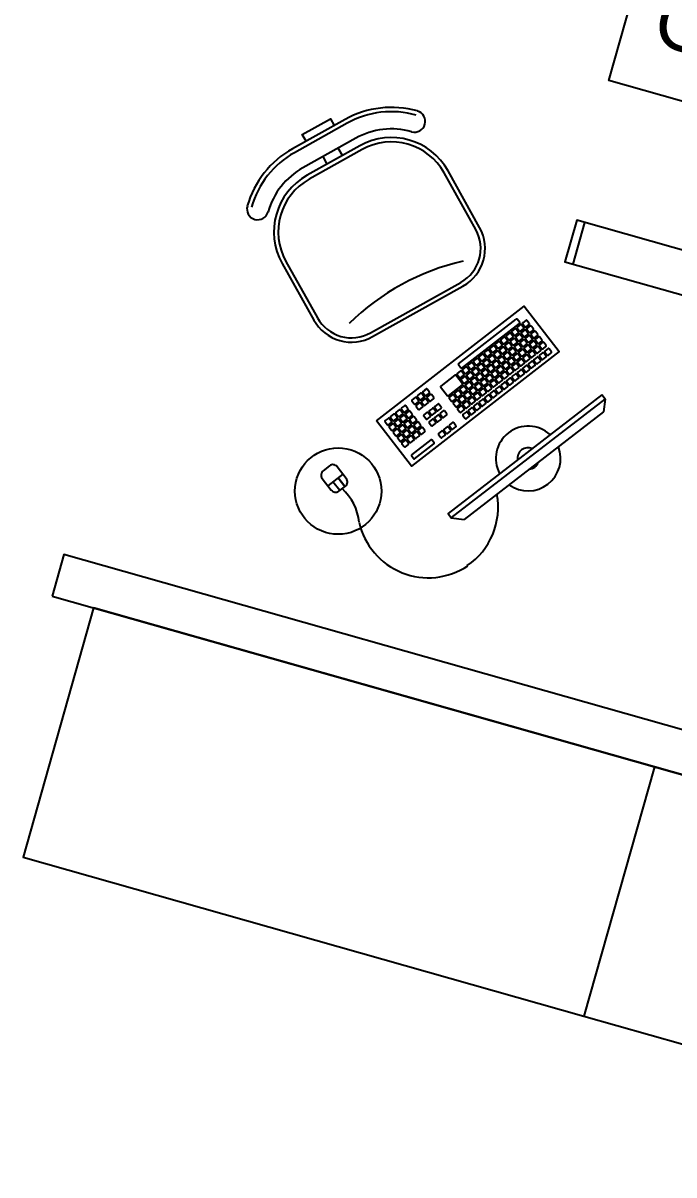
# Model space of a CAD drawing. Extents: x -1.7 to 87, y -33.6 to 19.
# Drawn here: x 37.339 to 38.847, y 11.528 to 14.195 of the extents above; entities that cross this region are included whole.
import ezdxf

# ---------------------------------------------------------------- set-up
doc = ezdxf.new("R2010")
doc.units = 0
doc.layers.add('AR-MOB', color=2, linetype='Continuous')

# ---------------------------------------------------------------- blocks, each defined once
blk = doc.blocks.new('CADEIRA-S')
at = {"color": 2}
for p, q in [((0.0718, 0.2686), (-0.0682, 0.2686)), ((0.0718, 0.2186), (-0.0682, 0.2186)), ((0.0718, 0.1986), (-0.0682, 0.1986)), ((-0.2182, 0.0486), (-0.2182, -0.1014)), ((0.2218, -0.1014), (0.2218, 0.0486)), ((-0.1182, -0.2014), (0.1218, -0.2014))]:
    blk.add_line(p, q, dxfattribs=at)
at = {"color": 1}
for p, q in [((0.0718, 0.2586), (-0.0682, 0.2586)), ((-0.0148, 0.1986), (-0.0149, 0.2186)), ((0.0252, 0.1986), (0.0251, 0.2186)), ((0.0718, 0.1886), (-0.0682, 0.1886)), ((-0.2082, 0.0486), (-0.2082, -0.1014)), ((0.2118, -0.1014), (0.2118, 0.0486)), ((-0.1182, -0.1914), (0.1218, -0.1914))]:
    blk.add_line(p, q, dxfattribs=at)
at = {"color": 2}
blk.add_lwpolyline([(-0.032, 0.2686), (-0.032, 0.2867), (0.0426, 0.2867), (0.0426, 0.2686)], dxfattribs=at)
for centre, radius, start, end in [((-0.0682, 0.0486), 0.22, 90, 135), ((0.0718, 0.0486), 0.22, 45, 90), ((-0.0682, 0.0486), 0.17, 90, 135), ((0.0718, 0.0486), 0.17, 45, 90), ((-0.2061, 0.1864), 0.025, 135, 315), ((-0.0682, 0.0486), 0.15, 90, 180), ((0.0718, 0.0486), 0.15, 0, 90), ((0.2097, 0.1864), 0.025, 225, 45), ((-0.1182, -0.1014), 0.1, 180, 270), ((0.1218, -0.1014), 0.1, 270, 0)]:
    blk.add_arc(centre, radius, start, end, dxfattribs=at)
at = {"color": 1}
for centre, radius, start, end in [((-0.0682, 0.0486), 0.21, 90, 135), ((0.0718, 0.0486), 0.21, 45, 90), ((-0.0682, 0.0486), 0.14, 90, 180), ((0.0718, 0.0486), 0.14, 0, 90), ((-0.1182, -0.1014), 0.09, 180, 270), ((0.1218, -0.1014), 0.09, 270, 0), ((-0.0052, -0.6823), 0.5534, 73.6911, 105.2491)]:
    blk.add_arc(centre, radius, start, end, dxfattribs=at)
blk = doc.blocks.new('CPU')
at = {"color": 1}
blk.add_line((1.1721, 1.0512), (1.1721, 0.9512), dxfattribs=at)
blk.add_lwpolyline([(0.7821, 0.9512), (1.1921, 0.9512), (1.1921, 1.0512), (0.7821, 1.0512)], close=True, dxfattribs=at)
blk = doc.blocks.new('estacao de trabalho 290 x 150')
at = {"color": 252}
for p, q in [((-0.691, 0.7737), (-0.5904, 0.9098)), ((-0.5808, 0.9046), (-0.5882, 0.9101)), ((-0.681, 0.7663), (-0.5804, 0.9024)), ((-0.5718, 0.898), (-0.5753, 0.9006)), ((-0.6832, 0.7659), (-0.6907, 0.7714)), ((-0.6743, 0.7593), (-0.6777, 0.7619)), ((-0.6921, 0.7463), (-0.7165, 0.7132)), ((-0.6934, 0.6962), (-0.669, 0.7293)), ((-0.6693, 0.7315), (-0.6898, 0.7467)), ((-0.7501, 0.6937), (-0.7475, 0.6972)), ((-0.7162, 0.711), (-0.6957, 0.6958)), ((-0.7401, 0.6863), (-0.7375, 0.6898)), ((-0.7044, 0.5873), (-0.7381, 0.5416)), ((-0.6955, 0.5827), (-0.7022, 0.5876)), ((-0.7289, 0.5348), (-0.6952, 0.5804)), ((-0.7378, 0.5394), (-0.7311, 0.5345))]:
    blk.add_line(p, q, dxfattribs=at)
at = {"color": 2}
for p, q in [((-0.3423, 0.788), (-0.3379, 0.7583)), ((-0.3379, 0.7583), (-0.5801, 0.4305)), ((-0.8789, 0.4551), (-0.905, 0.4198)), ((-0.8758, 0.4167), (-0.8962, 0.4318)), ((-0.8666, 0.4291), (-0.887, 0.4442)), ((-0.887, 0.4442), (-0.8666, 0.4291)), ((-0.6097, 0.426), (-0.5801, 0.4305))]:
    blk.add_line(p, q, dxfattribs=at)
for points in [[(-0.8381, 0.5953), (-0.5809, 0.9435), (-0.4743, 0.8647), (-0.7315, 0.5165)], [(-1.45, 0), (1.45, 0), (1.45, 0.1), (-1.45, 0.1)]]:
    blk.add_lwpolyline(points, close=True, dxfattribs=at)
at = {"color": 252}
for points in [[(-0.5588, 0.9083), (-0.5658, 0.9134, 0.414214), (-0.5684, 0.913), (-0.5736, 0.9061, 0.414214), (-0.5732, 0.9034), (-0.5662, 0.8983, 0.414214), (-0.5636, 0.8987), (-0.5584, 0.9057, 0.414214)], [(-0.5778, 0.8826), (-0.5848, 0.8877, 0.414214), (-0.5874, 0.8873), (-0.5926, 0.8804, 0.414214), (-0.5922, 0.8777), (-0.5852, 0.8726, 0.414214), (-0.5826, 0.873), (-0.5774, 0.8799, 0.414214)], [(-0.5683, 0.8954), (-0.5753, 0.9006, 0.414214), (-0.5779, 0.9002), (-0.5831, 0.8932, 0.414214), (-0.5827, 0.8906), (-0.5757, 0.8854, 0.414214), (-0.5731, 0.8858), (-0.5679, 0.8928, 0.414214)], [(-0.5555, 0.8859), (-0.5624, 0.8911, 0.414214), (-0.5651, 0.8907), (-0.5702, 0.8837, 0.414214), (-0.5698, 0.8811), (-0.5629, 0.8759, 0.414214), (-0.5602, 0.8763), (-0.5551, 0.8833, 0.414214)], [(-0.546, 0.8988), (-0.5529, 0.9039, 0.414214), (-0.5556, 0.9035), (-0.5607, 0.8966, 0.414214), (-0.5603, 0.8939), (-0.5533, 0.8888, 0.414214), (-0.5507, 0.8892), (-0.5456, 0.8962, 0.414214)], [(-0.5426, 0.8764), (-0.5495, 0.8816, 0.414214), (-0.5522, 0.8812), (-0.5573, 0.8742, 0.414214), (-0.5569, 0.8716), (-0.55, 0.8664, 0.414214), (-0.5473, 0.8668), (-0.5422, 0.8738, 0.414214)], [(-0.5331, 0.8893), (-0.54, 0.8944, 0.414214), (-0.5427, 0.894), (-0.5478, 0.8871, 0.414214), (-0.5474, 0.8844), (-0.5405, 0.8793, 0.414214), (-0.5378, 0.8797), (-0.5327, 0.8866, 0.414214)], [(-0.5202, 0.8798), (-0.5272, 0.8849, 0.414214), (-0.5298, 0.8845), (-0.535, 0.8776, 0.414214), (-0.5346, 0.8749), (-0.5276, 0.8698, 0.414214), (-0.525, 0.8702), (-0.5198, 0.8771, 0.414214)], [(-0.5969, 0.8568), (-0.6038, 0.862, 0.414214), (-0.6065, 0.8616), (-0.6116, 0.8546, 0.414214), (-0.6112, 0.852), (-0.6042, 0.8468, 0.414214), (-0.6016, 0.8472), (-0.5965, 0.8542, 0.414214)], [(-0.5873, 0.8697), (-0.5943, 0.8748, 0.414214), (-0.5969, 0.8744), (-0.6021, 0.8675, 0.414214), (-0.6017, 0.8648), (-0.5947, 0.8597, 0.414214), (-0.5921, 0.8601), (-0.5869, 0.8671, 0.414214)], [(-0.5745, 0.8602), (-0.5814, 0.8653, 0.414214), (-0.5841, 0.8649), (-0.5892, 0.858, 0.414214), (-0.5888, 0.8553), (-0.5819, 0.8502, 0.414214), (-0.5792, 0.8506), (-0.5741, 0.8575, 0.414214)], [(-0.565, 0.8731), (-0.5719, 0.8782, 0.414214), (-0.5746, 0.8778), (-0.5797, 0.8708, 0.414214), (-0.5793, 0.8682), (-0.5724, 0.8631, 0.414214), (-0.5697, 0.8635), (-0.5646, 0.8704, 0.414214)], [(-0.5616, 0.8507), (-0.5686, 0.8558, 0.414214), (-0.5712, 0.8554), (-0.5763, 0.8485, 0.414214), (-0.5759, 0.8458), (-0.569, 0.8407, 0.414214), (-0.5663, 0.8411), (-0.5612, 0.848, 0.414214)], [(-0.5521, 0.8636), (-0.5591, 0.8687, 0.414214), (-0.5617, 0.8683), (-0.5668, 0.8613, 0.414214), (-0.5664, 0.8587), (-0.5595, 0.8536, 0.414214), (-0.5568, 0.8539), (-0.5517, 0.8609, 0.414214)], [(-0.5392, 0.854), (-0.5462, 0.8592, 0.414214), (-0.5488, 0.8588), (-0.554, 0.8518, 0.414214), (-0.5536, 0.8492), (-0.5466, 0.844, 0.414214), (-0.544, 0.8444), (-0.5388, 0.8514, 0.414214)], [(-0.5297, 0.8669), (-0.5367, 0.8721, 0.414214), (-0.5393, 0.8717), (-0.5445, 0.8647, 0.414214), (-0.5441, 0.8621), (-0.5371, 0.8569, 0.414214), (-0.5345, 0.8573), (-0.5293, 0.8643, 0.414214)], [(-0.5169, 0.8574), (-0.5238, 0.8625, 0.414214), (-0.5265, 0.8621), (-0.5316, 0.8552, 0.414214), (-0.5312, 0.8525), (-0.5242, 0.8474, 0.414214), (-0.5216, 0.8478), (-0.5165, 0.8548, 0.414214)], [(-0.5073, 0.8703), (-0.5143, 0.8754, 0.414214), (-0.5169, 0.875), (-0.5221, 0.8681, 0.414214), (-0.5217, 0.8654), (-0.5147, 0.8603, 0.414214), (-0.5121, 0.8607), (-0.507, 0.8676, 0.414214)], [(-0.4915, 0.8595), (-0.4985, 0.8646, 0.414214), (-0.5011, 0.8642), (-0.5063, 0.8573, 0.414214), (-0.5059, 0.8546), (-0.4989, 0.8495, 0.414214), (-0.4963, 0.8499), (-0.4911, 0.8569, 0.414214)], [(-0.6159, 0.8311), (-0.6228, 0.8362, 0.414214), (-0.6255, 0.8358), (-0.6306, 0.8289, 0.414214), (-0.6302, 0.8262), (-0.6233, 0.8211, 0.414214), (-0.6206, 0.8215), (-0.6155, 0.8284, 0.414214)], [(-0.6064, 0.844), (-0.6133, 0.8491, 0.414214), (-0.616, 0.8487), (-0.6211, 0.8417, 0.414214), (-0.6207, 0.8391), (-0.6137, 0.834, 0.414214), (-0.6111, 0.8344), (-0.606, 0.8413, 0.414214)], [(-0.603, 0.8216), (-0.61, 0.8267, 0.414214), (-0.6126, 0.8263), (-0.6177, 0.8194, 0.414214), (-0.6173, 0.8167), (-0.6104, 0.8116, 0.414214), (-0.6077, 0.812), (-0.6026, 0.8189, 0.414214)], [(-0.5935, 0.8345), (-0.6004, 0.8396, 0.414214), (-0.6031, 0.8392), (-0.6082, 0.8322, 0.414214), (-0.6078, 0.8296), (-0.6009, 0.8245, 0.414214), (-0.5982, 0.8249), (-0.5931, 0.8318, 0.414214)], [(-0.584, 0.8473), (-0.5909, 0.8525, 0.414214), (-0.5936, 0.8521), (-0.5987, 0.8451, 0.414214), (-0.5983, 0.8425), (-0.5914, 0.8373, 0.414214), (-0.5887, 0.8377), (-0.5836, 0.8447, 0.414214)], [(-0.5806, 0.8249), (-0.5876, 0.8301, 0.414214), (-0.5902, 0.8297), (-0.5954, 0.8227, 0.414214), (-0.595, 0.8201), (-0.588, 0.8149, 0.414214), (-0.5854, 0.8153), (-0.5802, 0.8223, 0.414214)], [(-0.5711, 0.8378), (-0.5781, 0.843, 0.414214), (-0.5807, 0.8426), (-0.5859, 0.8356, 0.414214), (-0.5855, 0.833), (-0.5785, 0.8278, 0.414214), (-0.5759, 0.8282), (-0.5707, 0.8352, 0.414214)], [(-0.5582, 0.8283), (-0.5652, 0.8334, 0.414214), (-0.5678, 0.833), (-0.573, 0.8261, 0.414214), (-0.5726, 0.8234), (-0.5656, 0.8183, 0.414214), (-0.563, 0.8187), (-0.5578, 0.8257, 0.414214)], [(-0.5487, 0.8412), (-0.5557, 0.8463, 0.414214), (-0.5583, 0.8459), (-0.5635, 0.839, 0.414214), (-0.5631, 0.8363), (-0.5561, 0.8312, 0.414214), (-0.5535, 0.8316), (-0.5483, 0.8385, 0.414214)], [(-0.5359, 0.8317), (-0.5428, 0.8368, 0.414214), (-0.5455, 0.8364), (-0.5506, 0.8295, 0.414214), (-0.5502, 0.8268), (-0.5433, 0.8217, 0.414214), (-0.5406, 0.8221), (-0.5355, 0.829, 0.414214)], [(-0.5264, 0.8445), (-0.5333, 0.8497, 0.414214), (-0.536, 0.8493), (-0.5411, 0.8423, 0.414214), (-0.5407, 0.8397), (-0.5338, 0.8345, 0.414214), (-0.5311, 0.8349), (-0.526, 0.8419, 0.414214)], [(-0.5105, 0.8338), (-0.5175, 0.8389, 0.414214), (-0.5201, 0.8385), (-0.5253, 0.8315, 0.414214), (-0.5249, 0.8289), (-0.5179, 0.8238, 0.414214), (-0.5153, 0.8242), (-0.5101, 0.8311, 0.414214)], [(-0.501, 0.8466), (-0.508, 0.8518, 0.414214), (-0.5106, 0.8514), (-0.5158, 0.8444, 0.414214), (-0.5154, 0.8418), (-0.5084, 0.8366, 0.414214), (-0.5058, 0.837), (-0.5006, 0.844, 0.414214)], [(-0.6349, 0.8054), (-0.6418, 0.8105, 0.414214), (-0.6445, 0.8101), (-0.6496, 0.8031, 0.414214), (-0.6492, 0.8005), (-0.6423, 0.7954, 0.414214), (-0.6396, 0.7958), (-0.6345, 0.8027, 0.414214)], [(-0.6254, 0.8182), (-0.6323, 0.8234, 0.414214), (-0.635, 0.823), (-0.6401, 0.816, 0.414214), (-0.6397, 0.8134), (-0.6328, 0.8082, 0.414214), (-0.6301, 0.8086), (-0.625, 0.8156, 0.414214)], [(-0.622, 0.7958), (-0.629, 0.801, 0.414214), (-0.6316, 0.8006), (-0.6368, 0.7936, 0.414214), (-0.6364, 0.791), (-0.6294, 0.7858, 0.414214), (-0.6268, 0.7862), (-0.6216, 0.7932, 0.414214)], [(-0.6125, 0.8087), (-0.6195, 0.8139, 0.414214), (-0.6221, 0.8135), (-0.6272, 0.8065, 0.414214), (-0.6268, 0.8039), (-0.6199, 0.7987, 0.414214), (-0.6172, 0.7991), (-0.6121, 0.8061, 0.414214)], [(-0.5996, 0.7992), (-0.6066, 0.8043, 0.414214), (-0.6092, 0.8039), (-0.6144, 0.797, 0.414214), (-0.614, 0.7943), (-0.607, 0.7892, 0.414214), (-0.6044, 0.7896), (-0.5992, 0.7966, 0.414214)], [(-0.5901, 0.8121), (-0.5971, 0.8172, 0.414214), (-0.5997, 0.8168), (-0.6049, 0.8099, 0.414214), (-0.6045, 0.8072), (-0.5975, 0.8021, 0.414214), (-0.5949, 0.8025), (-0.5897, 0.8094, 0.414214)], [(-0.5773, 0.8026), (-0.5842, 0.8077, 0.414214), (-0.5869, 0.8073), (-0.592, 0.8004, 0.414214), (-0.5916, 0.7977), (-0.5846, 0.7926, 0.414214), (-0.582, 0.793), (-0.5769, 0.7999, 0.414214)], [(-0.5678, 0.8154), (-0.5747, 0.8206, 0.414214), (-0.5774, 0.8202), (-0.5825, 0.8132, 0.414214), (-0.5821, 0.8106), (-0.5751, 0.8054, 0.414214), (-0.5725, 0.8058), (-0.5674, 0.8128, 0.414214)], [(-0.5549, 0.8059), (-0.5618, 0.8111, 0.414214), (-0.5645, 0.8107), (-0.5696, 0.8037, 0.414214), (-0.5692, 0.8011), (-0.5623, 0.7959, 0.414214), (-0.5596, 0.7963), (-0.5545, 0.8033, 0.414214)], [(-0.5454, 0.8188), (-0.5523, 0.8239, 0.414214), (-0.555, 0.8235), (-0.5601, 0.8166, 0.414214), (-0.5597, 0.8139), (-0.5528, 0.8088, 0.414214), (-0.5501, 0.8092), (-0.545, 0.8162, 0.414214)], [(-0.5391, 0.7952), (-0.546, 0.8003, 0.414214), (-0.5487, 0.7999), (-0.5538, 0.7929, 0.414214), (-0.5534, 0.7903), (-0.5464, 0.7852, 0.414214), (-0.5438, 0.7856), (-0.5387, 0.7925, 0.414214)], [(-0.5295, 0.808), (-0.5365, 0.8132, 0.414214), (-0.5391, 0.8128), (-0.5443, 0.8058, 0.414214), (-0.5439, 0.8032), (-0.5369, 0.798, 0.414214), (-0.5343, 0.7984), (-0.5292, 0.8054, 0.414214)], [(-0.52, 0.8209), (-0.527, 0.826, 0.414214), (-0.5296, 0.8256), (-0.5348, 0.8187, 0.414214), (-0.5344, 0.816), (-0.5274, 0.8109, 0.414214), (-0.5248, 0.8113), (-0.5196, 0.8182, 0.414214)], [(-0.6539, 0.7796), (-0.6608, 0.7848, 0.414214), (-0.6635, 0.7844), (-0.6686, 0.7774, 0.414214), (-0.6682, 0.7748), (-0.6613, 0.7696, 0.414214), (-0.6586, 0.77), (-0.6535, 0.777, 0.414214)], [(-0.6444, 0.7925), (-0.6513, 0.7976, 0.414214), (-0.654, 0.7972), (-0.6591, 0.7903, 0.414214), (-0.6587, 0.7876), (-0.6518, 0.7825, 0.414214), (-0.6491, 0.7829), (-0.644, 0.7898, 0.414214)], [(-0.641, 0.7701), (-0.648, 0.7752, 0.414214), (-0.6506, 0.7748), (-0.6558, 0.7679, 0.414214), (-0.6554, 0.7652), (-0.6484, 0.7601, 0.414214), (-0.6458, 0.7605), (-0.6406, 0.7675, 0.414214)], [(-0.6315, 0.783), (-0.6385, 0.7881, 0.414214), (-0.6411, 0.7877), (-0.6463, 0.7808, 0.414214), (-0.6459, 0.7781), (-0.6389, 0.773, 0.414214), (-0.6363, 0.7734), (-0.6311, 0.7803, 0.414214)], [(-0.6187, 0.7735), (-0.6256, 0.7786, 0.414214), (-0.6283, 0.7782), (-0.6334, 0.7713, 0.414214), (-0.633, 0.7686), (-0.626, 0.7635, 0.414214), (-0.6234, 0.7639), (-0.6183, 0.7708, 0.414214)], [(-0.6091, 0.7863), (-0.6161, 0.7915, 0.414214), (-0.6187, 0.7911), (-0.6239, 0.7841, 0.414214), (-0.6235, 0.7815), (-0.6165, 0.7763, 0.414214), (-0.6139, 0.7767), (-0.6087, 0.7837, 0.414214)], [(-0.5963, 0.7768), (-0.6032, 0.782, 0.414214), (-0.6059, 0.7816), (-0.611, 0.7746, 0.414214), (-0.6106, 0.772), (-0.6037, 0.7668, 0.414214), (-0.601, 0.7672), (-0.5959, 0.7742, 0.414214)], [(-0.5868, 0.7897), (-0.5937, 0.7948, 0.414214), (-0.5964, 0.7944), (-0.6015, 0.7875, 0.414214), (-0.6011, 0.7848), (-0.5942, 0.7797, 0.414214), (-0.5915, 0.7801), (-0.5864, 0.7871, 0.414214)], [(-0.5739, 0.7802), (-0.5809, 0.7853, 0.414214), (-0.5835, 0.7849), (-0.5886, 0.778, 0.414214), (-0.5882, 0.7753), (-0.5813, 0.7702, 0.414214), (-0.5786, 0.7706), (-0.5735, 0.7775, 0.414214)], [(-0.5644, 0.7931), (-0.5713, 0.7982, 0.414214), (-0.574, 0.7978), (-0.5791, 0.7908, 0.414214), (-0.5787, 0.7882), (-0.5718, 0.7831, 0.414214), (-0.5691, 0.7835), (-0.564, 0.7904, 0.414214)], [(-0.5581, 0.7694), (-0.565, 0.7746, 0.414214), (-0.5677, 0.7742), (-0.5728, 0.7672, 0.414214), (-0.5724, 0.7646), (-0.5655, 0.7594, 0.414214), (-0.5628, 0.7598), (-0.5577, 0.7668, 0.414214)], [(-0.5486, 0.7823), (-0.5555, 0.7874, 0.414214), (-0.5582, 0.787), (-0.5633, 0.7801, 0.414214), (-0.5629, 0.7774), (-0.556, 0.7723, 0.414214), (-0.5533, 0.7727), (-0.5482, 0.7796, 0.414214)], [(-0.6729, 0.7539), (-0.6799, 0.759, 0.414214), (-0.6825, 0.7586), (-0.6877, 0.7517, 0.414214), (-0.6873, 0.749), (-0.6803, 0.7439, 0.414214), (-0.6777, 0.7443), (-0.6725, 0.7512, 0.414214)], [(-0.6634, 0.7667), (-0.6704, 0.7719, 0.414214), (-0.673, 0.7715), (-0.6781, 0.7645, 0.414214), (-0.6777, 0.7619), (-0.6708, 0.7567, 0.414214), (-0.6681, 0.7571), (-0.663, 0.7641, 0.414214)], [(-0.66, 0.7444), (-0.667, 0.7495, 0.414214), (-0.6696, 0.7491), (-0.6748, 0.7422, 0.414214), (-0.6744, 0.7395), (-0.6674, 0.7344, 0.414214), (-0.6648, 0.7348), (-0.6596, 0.7417, 0.414214)], [(-0.6505, 0.7572), (-0.6575, 0.7624, 0.414214), (-0.6601, 0.762), (-0.6653, 0.755, 0.414214), (-0.6649, 0.7524), (-0.6579, 0.7472, 0.414214), (-0.6553, 0.7476), (-0.6501, 0.7546, 0.414214)], [(-0.6377, 0.7477), (-0.6446, 0.7529, 0.414214), (-0.6473, 0.7525), (-0.6524, 0.7455, 0.414214), (-0.652, 0.7429), (-0.6451, 0.7377, 0.414214), (-0.6424, 0.7381), (-0.6373, 0.7451, 0.414214)], [(-0.6282, 0.7606), (-0.6351, 0.7657, 0.414214), (-0.6378, 0.7653), (-0.6429, 0.7584, 0.414214), (-0.6425, 0.7557), (-0.6355, 0.7506, 0.414214), (-0.6329, 0.751), (-0.6278, 0.758, 0.414214)], [(-0.6153, 0.7511), (-0.6222, 0.7562, 0.414214), (-0.6249, 0.7558), (-0.63, 0.7489, 0.414214), (-0.6296, 0.7462), (-0.6227, 0.7411, 0.414214), (-0.62, 0.7415), (-0.6149, 0.7484, 0.414214)], [(-0.6058, 0.764), (-0.6127, 0.7691, 0.414214), (-0.6154, 0.7687), (-0.6205, 0.7617, 0.414214), (-0.6201, 0.7591), (-0.6132, 0.754, 0.414214), (-0.6105, 0.7544), (-0.6054, 0.7613, 0.414214)], [(-0.6024, 0.7416), (-0.6094, 0.7467, 0.414214), (-0.612, 0.7463), (-0.6172, 0.7394, 0.414214), (-0.6168, 0.7367), (-0.6098, 0.7316, 0.414214), (-0.6072, 0.732), (-0.602, 0.7389, 0.414214)], [(-0.5929, 0.7545), (-0.5999, 0.7596, 0.414214), (-0.6025, 0.7592), (-0.6077, 0.7522, 0.414214), (-0.6073, 0.7496), (-0.6003, 0.7445, 0.414214), (-0.5977, 0.7449), (-0.5925, 0.7518, 0.414214)], [(-0.5834, 0.7673), (-0.5904, 0.7725, 0.414214), (-0.593, 0.7721), (-0.5981, 0.7651, 0.414214), (-0.5977, 0.7625), (-0.5908, 0.7573, 0.414214), (-0.5881, 0.7577), (-0.583, 0.7647, 0.414214)], [(-0.5771, 0.7437), (-0.584, 0.7488, 0.414214), (-0.5867, 0.7484), (-0.5918, 0.7415, 0.414214), (-0.5914, 0.7388), (-0.5845, 0.7337, 0.414214), (-0.5818, 0.7341), (-0.5767, 0.741, 0.414214)], [(-0.5676, 0.7566), (-0.5745, 0.7617, 0.414214), (-0.5772, 0.7613), (-0.5823, 0.7543, 0.414214), (-0.5819, 0.7517), (-0.575, 0.7465, 0.414214), (-0.5723, 0.7469), (-0.5672, 0.7539, 0.414214)], [(-0.6567, 0.722), (-0.6636, 0.7271, 0.414214), (-0.6663, 0.7267), (-0.6714, 0.7198, 0.414214), (-0.671, 0.7171), (-0.6641, 0.712, 0.414214), (-0.6614, 0.7124), (-0.6563, 0.7193, 0.414214)], [(-0.6472, 0.7349), (-0.6541, 0.74, 0.414214), (-0.6568, 0.7396), (-0.6619, 0.7326, 0.414214), (-0.6615, 0.73), (-0.6546, 0.7249, 0.414214), (-0.6519, 0.7253), (-0.6468, 0.7322, 0.414214)], [(-0.6343, 0.7254), (-0.6413, 0.7305, 0.414214), (-0.6439, 0.7301), (-0.649, 0.7231, 0.414214), (-0.6486, 0.7205), (-0.6417, 0.7154, 0.414214), (-0.639, 0.7158), (-0.6339, 0.7227, 0.414214)], [(-0.6248, 0.7382), (-0.6317, 0.7434, 0.414214), (-0.6344, 0.743), (-0.6395, 0.736, 0.414214), (-0.6391, 0.7334), (-0.6322, 0.7282, 0.414214), (-0.6295, 0.7286), (-0.6244, 0.7356, 0.414214)], [(-0.6214, 0.7158), (-0.6284, 0.721, 0.414214), (-0.631, 0.7206), (-0.6362, 0.7136, 0.414214), (-0.6358, 0.711), (-0.6288, 0.7058, 0.414214), (-0.6262, 0.7062), (-0.621, 0.7132, 0.414214)], [(-0.6119, 0.7287), (-0.6189, 0.7339, 0.414214), (-0.6215, 0.7335), (-0.6267, 0.7265, 0.414214), (-0.6263, 0.7239), (-0.6193, 0.7187, 0.414214), (-0.6167, 0.7191), (-0.6115, 0.7261, 0.414214)], [(-0.5961, 0.7179), (-0.6031, 0.7231, 0.414214), (-0.6057, 0.7227), (-0.6108, 0.7157, 0.414214), (-0.6104, 0.7131), (-0.6035, 0.7079, 0.414214), (-0.6008, 0.7083), (-0.5957, 0.7153, 0.414214)], [(-0.5866, 0.7308), (-0.5935, 0.7359, 0.414214), (-0.5962, 0.7356), (-0.6013, 0.7286, 0.414214), (-0.6009, 0.7259), (-0.594, 0.7208, 0.414214), (-0.5913, 0.7212), (-0.5862, 0.7282, 0.414214)], [(-0.7379, 0.6924), (-0.7448, 0.6976, 0.414214), (-0.7475, 0.6972), (-0.7526, 0.6902, 0.414214), (-0.7522, 0.6876), (-0.7453, 0.6824, 0.414214), (-0.7426, 0.6828), (-0.7375, 0.6898, 0.414214)], [(-0.6757, 0.6963), (-0.6826, 0.7014, 0.414214), (-0.6853, 0.701), (-0.6904, 0.694, 0.414214), (-0.69, 0.6914), (-0.6831, 0.6863, 0.414214), (-0.6804, 0.6867), (-0.6753, 0.6936, 0.414214)], [(-0.6662, 0.7091), (-0.6731, 0.7143, 0.414214), (-0.6758, 0.7139), (-0.6809, 0.7069, 0.414214), (-0.6805, 0.7043), (-0.6736, 0.6991, 0.414214), (-0.6709, 0.6995), (-0.6658, 0.7065, 0.414214)], [(-0.6533, 0.6996), (-0.6603, 0.7048, 0.414214), (-0.6629, 0.7044), (-0.6681, 0.6974, 0.414214), (-0.6677, 0.6948), (-0.6607, 0.6896, 0.414214), (-0.6581, 0.69), (-0.6529, 0.697, 0.414214)], [(-0.6438, 0.7125), (-0.6508, 0.7176, 0.414214), (-0.6534, 0.7172), (-0.6586, 0.7103, 0.414214), (-0.6582, 0.7076), (-0.6512, 0.7025, 0.414214), (-0.6486, 0.7029), (-0.6434, 0.7098, 0.414214)], [(-0.6405, 0.6901), (-0.6474, 0.6952, 0.414214), (-0.65, 0.6948), (-0.6552, 0.6879, 0.414214), (-0.6548, 0.6852), (-0.6478, 0.6801, 0.414214), (-0.6452, 0.6805), (-0.6401, 0.6875, 0.414214)], [(-0.6309, 0.703), (-0.6379, 0.7081, 0.414214), (-0.6405, 0.7077), (-0.6457, 0.7008, 0.414214), (-0.6453, 0.6981), (-0.6383, 0.693, 0.414214), (-0.6357, 0.6934), (-0.6305, 0.7003, 0.414214)], [(-0.6151, 0.6922), (-0.6221, 0.6973, 0.414214), (-0.6247, 0.6969), (-0.6299, 0.69, 0.414214), (-0.6295, 0.6873), (-0.6225, 0.6822, 0.414214), (-0.6199, 0.6826), (-0.6147, 0.6896, 0.414214)], [(-0.6056, 0.7051), (-0.6126, 0.7102, 0.414214), (-0.6152, 0.7098), (-0.6203, 0.7029, 0.414214), (-0.6199, 0.7002), (-0.613, 0.6951, 0.414214), (-0.6103, 0.6955), (-0.6052, 0.7024, 0.414214)], [(-0.7569, 0.6667), (-0.7639, 0.6718, 0.414214), (-0.7665, 0.6714), (-0.7716, 0.6645, 0.414214), (-0.7713, 0.6618), (-0.7643, 0.6567, 0.414214), (-0.7617, 0.6571), (-0.7565, 0.664, 0.414214)], [(-0.7474, 0.6796), (-0.7544, 0.6847, 0.414214), (-0.757, 0.6843), (-0.7621, 0.6773, 0.414214), (-0.7617, 0.6747), (-0.7548, 0.6696, 0.414214), (-0.7521, 0.67), (-0.747, 0.6769, 0.414214)], [(-0.7345, 0.6701), (-0.7415, 0.6752, 0.414214), (-0.7441, 0.6748), (-0.7493, 0.6678, 0.414214), (-0.7489, 0.6652), (-0.7419, 0.6601, 0.414214), (-0.7393, 0.6605), (-0.7341, 0.6674, 0.414214)], [(-0.725, 0.6829), (-0.732, 0.6881, 0.414214), (-0.7346, 0.6877), (-0.7398, 0.6807, 0.414214), (-0.7394, 0.6781), (-0.7324, 0.6729, 0.414214), (-0.7298, 0.6733), (-0.7246, 0.6803, 0.414214)], [(-0.7021, 0.6664), (-0.7091, 0.6715, 0.414214), (-0.7117, 0.6711), (-0.7169, 0.6641, 0.414214), (-0.7165, 0.6615), (-0.7095, 0.6564, 0.414214), (-0.7069, 0.6568), (-0.7017, 0.6637, 0.414214)], [(-0.6628, 0.6867), (-0.6698, 0.6919, 0.414214), (-0.6724, 0.6915), (-0.6776, 0.6845, 0.414214), (-0.6772, 0.6819), (-0.6702, 0.6767, 0.414214), (-0.6676, 0.6771), (-0.6624, 0.6841, 0.414214)], [(-0.65, 0.6772), (-0.6569, 0.6824, 0.414214), (-0.6596, 0.682), (-0.6647, 0.675, 0.414214), (-0.6643, 0.6724), (-0.6573, 0.6672, 0.414214), (-0.6547, 0.6676), (-0.6496, 0.6746, 0.414214)], [(-0.6341, 0.6665), (-0.6411, 0.6716, 0.414214), (-0.6437, 0.6712), (-0.6489, 0.6643, 0.414214), (-0.6485, 0.6616), (-0.6415, 0.6565, 0.414214), (-0.6389, 0.6569), (-0.6337, 0.6638, 0.414214)], [(-0.6246, 0.6793), (-0.6316, 0.6845, 0.414214), (-0.6342, 0.6841), (-0.6394, 0.6771, 0.414214), (-0.639, 0.6745), (-0.632, 0.6693, 0.414214), (-0.6294, 0.6697), (-0.6242, 0.6767, 0.414214)], [(-0.7752, 0.6418), (-0.7822, 0.647, 0.414214), (-0.7848, 0.6466), (-0.79, 0.6396, 0.414214), (-0.7896, 0.637), (-0.7826, 0.6318, 0.414214), (-0.78, 0.6322), (-0.7748, 0.6392, 0.414214)], [(-0.744, 0.6572), (-0.751, 0.6623, 0.414214), (-0.7536, 0.6619), (-0.7588, 0.655, 0.414214), (-0.7584, 0.6523), (-0.7514, 0.6472, 0.414214), (-0.7488, 0.6476), (-0.7436, 0.6545, 0.414214)], [(-0.7211, 0.6406), (-0.7281, 0.6458, 0.414214), (-0.7307, 0.6454), (-0.7359, 0.6384, 0.414214), (-0.7355, 0.6358), (-0.7285, 0.6306, 0.414214), (-0.7259, 0.631), (-0.7207, 0.638, 0.414214)], [(-0.7116, 0.6535), (-0.7186, 0.6586, 0.414214), (-0.7212, 0.6582), (-0.7264, 0.6513, 0.414214), (-0.726, 0.6486), (-0.719, 0.6435, 0.414214), (-0.7164, 0.6439), (-0.7112, 0.6508, 0.414214)], [(-0.6952, 0.6419), (-0.7022, 0.647, 0.414214), (-0.7048, 0.6466), (-0.7099, 0.6397, 0.414214), (-0.7095, 0.637), (-0.7026, 0.6319, 0.414214), (-0.6999, 0.6323), (-0.6948, 0.6392, 0.414214)], [(-0.6857, 0.6548), (-0.6927, 0.6599, 0.414214), (-0.6953, 0.6595), (-0.7004, 0.6525, 0.414214), (-0.7, 0.6499), (-0.6931, 0.6448, 0.414214), (-0.6904, 0.6451), (-0.6853, 0.6521, 0.414214)], [(-0.7942, 0.6161), (-0.8012, 0.6212, 0.414214), (-0.8038, 0.6208), (-0.809, 0.6139, 0.414214), (-0.8086, 0.6112), (-0.8016, 0.6061, 0.414214), (-0.799, 0.6065), (-0.7938, 0.6135, 0.414214)], [(-0.7847, 0.629), (-0.7917, 0.6341, 0.414214), (-0.7943, 0.6337), (-0.7995, 0.6268, 0.414214), (-0.7991, 0.6241), (-0.7921, 0.619, 0.414214), (-0.7895, 0.6194), (-0.7843, 0.6263, 0.414214)], [(-0.7719, 0.6195), (-0.7788, 0.6246, 0.414214), (-0.7815, 0.6242), (-0.7866, 0.6173, 0.414214), (-0.7862, 0.6146), (-0.7793, 0.6095, 0.414214), (-0.7766, 0.6099), (-0.7715, 0.6168, 0.414214)], [(-0.7624, 0.6323), (-0.7693, 0.6375, 0.414214), (-0.772, 0.6371), (-0.7771, 0.6301, 0.414214), (-0.7767, 0.6275), (-0.7698, 0.6223, 0.414214), (-0.7671, 0.6227), (-0.762, 0.6297, 0.414214)], [(-0.759, 0.61), (-0.766, 0.6151, 0.414214), (-0.7686, 0.6147), (-0.7737, 0.6077, 0.414214), (-0.7733, 0.6051), (-0.7664, 0.6, 0.414214), (-0.7637, 0.6004), (-0.7586, 0.6073, 0.414214)], [(-0.7495, 0.6228), (-0.7564, 0.628, 0.414214), (-0.7591, 0.6276), (-0.7642, 0.6206, 0.414214), (-0.7638, 0.618), (-0.7569, 0.6128, 0.414214), (-0.7542, 0.6132), (-0.7491, 0.6202, 0.414214)], [(-0.7366, 0.6133), (-0.7436, 0.6185, 0.414214), (-0.7462, 0.6181), (-0.7514, 0.6111, 0.414214), (-0.751, 0.6085), (-0.744, 0.6033, 0.414214), (-0.7414, 0.6037), (-0.7362, 0.6107, 0.414214)], [(-0.7047, 0.629), (-0.7117, 0.6342, 0.414214), (-0.7143, 0.6338), (-0.7195, 0.6268, 0.414214), (-0.7191, 0.6242), (-0.7121, 0.619, 0.414214), (-0.7095, 0.6194), (-0.7043, 0.6264, 0.414214)], [(-0.6766, 0.6086), (-0.6835, 0.6137, 0.414214), (-0.6862, 0.6133), (-0.6913, 0.6064, 0.414214), (-0.6909, 0.6037), (-0.6839, 0.5986, 0.414214), (-0.6813, 0.599), (-0.6762, 0.6059, 0.414214)], [(-0.667, 0.6215), (-0.674, 0.6266, 0.414214), (-0.6766, 0.6262), (-0.6818, 0.6192, 0.414214), (-0.6814, 0.6166), (-0.6744, 0.6115, 0.414214), (-0.6718, 0.6119), (-0.6666, 0.6188, 0.414214)], [(-0.6575, 0.6343), (-0.6645, 0.6395, 0.414214), (-0.6671, 0.6391), (-0.6723, 0.6321, 0.414214), (-0.6719, 0.6295), (-0.6649, 0.6243, 0.414214), (-0.6623, 0.6247), (-0.6571, 0.6317, 0.414214)], [(-0.8038, 0.6032), (-0.8107, 0.6084, 0.414214), (-0.8134, 0.608), (-0.8185, 0.601, 0.414214), (-0.8181, 0.5984), (-0.8111, 0.5932, 0.414214), (-0.8085, 0.5936), (-0.8034, 0.6006, 0.414214)], [(-0.7909, 0.5937), (-0.7978, 0.5989, 0.414214), (-0.8005, 0.5985), (-0.8056, 0.5915, 0.414214), (-0.8052, 0.5889), (-0.7983, 0.5837, 0.414214), (-0.7956, 0.5841), (-0.7905, 0.5911, 0.414214)], [(-0.7814, 0.6066), (-0.7883, 0.6117, 0.414214), (-0.791, 0.6113), (-0.7961, 0.6044, 0.414214), (-0.7957, 0.6017), (-0.7888, 0.5966, 0.414214), (-0.7861, 0.597), (-0.781, 0.604, 0.414214)], [(-0.778, 0.5842), (-0.785, 0.5894, 0.414214), (-0.7876, 0.589), (-0.7928, 0.582, 0.414214), (-0.7924, 0.5794), (-0.7854, 0.5742, 0.414214), (-0.7828, 0.5746), (-0.7776, 0.5816, 0.414214)], [(-0.7685, 0.5971), (-0.7755, 0.6022, 0.414214), (-0.7781, 0.6018), (-0.7832, 0.5949, 0.414214), (-0.7828, 0.5922), (-0.7759, 0.5871, 0.414214), (-0.7732, 0.5875), (-0.7681, 0.5944, 0.414214)], [(-0.7556, 0.5876), (-0.7626, 0.5927, 0.414214), (-0.7652, 0.5923), (-0.7704, 0.5854, 0.414214), (-0.77, 0.5827), (-0.763, 0.5776, 0.414214), (-0.7604, 0.578), (-0.7552, 0.5849, 0.414214)], [(-0.7461, 0.6005), (-0.7531, 0.6056, 0.414214), (-0.7557, 0.6052), (-0.7609, 0.5982, 0.414214), (-0.7605, 0.5956), (-0.7535, 0.5905, 0.414214), (-0.7509, 0.5909), (-0.7457, 0.5978, 0.414214)], [(-0.7333, 0.5909), (-0.7402, 0.5961, 0.414214), (-0.7429, 0.5957), (-0.748, 0.5887, 0.414214), (-0.7476, 0.5861), (-0.7407, 0.5809, 0.414214), (-0.738, 0.5813), (-0.7329, 0.5883, 0.414214)], [(-0.7238, 0.6038), (-0.7307, 0.609, 0.414214), (-0.7334, 0.6086), (-0.7385, 0.6016, 0.414214), (-0.7381, 0.599), (-0.7311, 0.5938, 0.414214), (-0.7285, 0.5942), (-0.7234, 0.6012, 0.414214)], [(-0.7651, 0.5747), (-0.7721, 0.5799, 0.414214), (-0.7747, 0.5795), (-0.7799, 0.5725, 0.414214), (-0.7795, 0.5699), (-0.7725, 0.5647, 0.414214), (-0.7699, 0.5651), (-0.7647, 0.5721, 0.414214)], [(-0.7523, 0.5652), (-0.7592, 0.5703, 0.414214), (-0.7619, 0.5699), (-0.767, 0.563, 0.414214), (-0.7666, 0.5603), (-0.7597, 0.5552, 0.414214), (-0.757, 0.5556), (-0.7519, 0.5626, 0.414214)], [(-0.7428, 0.5781), (-0.7497, 0.5832, 0.414214), (-0.7524, 0.5828), (-0.7575, 0.5759, 0.414214), (-0.7571, 0.5732), (-0.7502, 0.5681, 0.414214), (-0.7475, 0.5685), (-0.7424, 0.5754, 0.414214)]]:
    blk.add_lwpolyline(points, format="xyb", close=True, dxfattribs=at)
at = {"color": 1}
blk.add_lwpolyline([(-0.3524, 0.7954), (-0.6198, 0.4335), (-0.6097, 0.426), (-0.3423, 0.788)], close=True, dxfattribs=at)
at = {"color": 2}
blk.add_lwpolyline([(-0.925, 0.4502, 0.414214), (-0.9224, 0.4327), (-0.8947, 0.4122, 0.414214), (-0.8772, 0.4148), (-0.8659, 0.43, 0.414214), (-0.8686, 0.4475), (-0.8963, 0.468, 0.414214), (-0.9138, 0.4654)], format="xyb", close=True, dxfattribs=at)
at = {"color": 1}
blk.add_circle((-0.8788, 0.4144), 0.1, dxfattribs=at)
at = {"color": 252}
for centre, start, end in [((-0.5891, 0.9088), 53.544, 143.544), ((-0.5817, 0.9033), 323.544, 53.544), ((-0.6897, 0.7727), 143.544, 233.544), ((-0.6908, 0.7454), 53.544, 143.544), ((-0.6823, 0.7672), 233.544, 323.544), ((-0.6703, 0.7302), 323.544, 53.544), ((-0.7153, 0.7123), 143.544, 233.544), ((-0.6947, 0.6971), 233.544, 323.544), ((-0.7031, 0.5863), 53.544, 143.544), ((-0.6965, 0.5814), 323.544, 53.544), ((-0.7368, 0.5407), 143.544, 233.544), ((-0.7302, 0.5358), 233.544, 323.544)]:
    blk.add_arc(centre, 0.0016, start, end, dxfattribs=at)
at = {"color": 1}
for radius, start, end in [(0.075, 63.138, 223.9499), (0.075, 249.9739, 37.114), (0.025, 83.544, 203.544), (0.025, 291.5959, 355.492)]:
    blk.add_arc((-0.476, 0.607), radius, start, end, dxfattribs=at)
at = {"color": 2}
for centre, radius, start, end in [((-0.6697, 0.4348), 0.1637, 320.1264, 26.4045), ((-0.9266, 0.3121), 0.1233, 21.9141, 63.4984), ((-0.6679, 0.436), 0.164, 208.3713, 319.659)]:
    blk.add_arc(centre, radius, start, end, dxfattribs=at)
at = {"extrusion": (0, 0, -1), "xscale": -1, "zscale": -1, "rotation": 314.9999999999914}
blk.add_blockref('CADEIRA-S', (0.9586, 1.0061), dxfattribs=at)
at = {"rotation": 180.0250248330859}
blk.add_blockref('CPU', (0.6734, 2.1201), dxfattribs=at)
blk = doc.blocks.new('gaveteiro')
at = {"color": 2}
blk.add_lwpolyline([(-0.21, 0.3375), (0.21, 0.3375), (0.21, 0), (-0.21, 0)], close=True, dxfattribs=at)
blk.add_text('GV', height=0.13125, dxfattribs=at).set_placement((-0.1427, 0.1105))

msp = doc.modelspace()

# ---------------------------------------------------------------- linework, layer by layer
at = {"layer": 'AR-MOB'}
msp.add_lwpolyline([(38.8016, 12.4729), (37.5027, 12.8409), (37.3392, 12.2636), (38.6381, 11.8956)], dxfattribs=at)
msp.add_lwpolyline([(39.9369, 11.5277), (40.1005, 12.1049), (38.8016, 12.4729), (38.6381, 11.8956)], close=True, dxfattribs=at)

# ---------------------------------------------------------------- block references
for name, p, rotation in [('gaveteiro', (38.8978, 14.0047), 344.1821875000311), ('estacao de trabalho 290 x 150', (38.8016, 12.4729), 344.1821875000336)]:
    msp.add_blockref(name, p, dxfattribs=dict(at, rotation=rotation))

doc.saveas('drawing.dxf')
